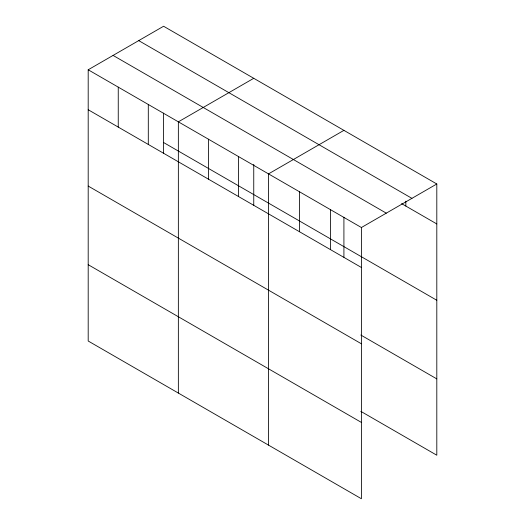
<?xml version="1.0" encoding="UTF-8"?>
<svg xmlns="http://www.w3.org/2000/svg" width="525" height="525" viewBox="0 0 525 525"><rect width="100%" height="100%" fill="white"/><g stroke="black" fill="none" stroke-linecap="round" stroke-linejoin="round"><path stroke-width="0.79" d="M88.193 69.779L361.41 227.522L361.41 498.75L88.193 341.014L88.193 69.779L163.59 26.25L436.807 183.986L436.807 455.221L360.8 411.337M253.752 78.304L178.356 121.833L178.356 393.067M343.914 130.357L268.518 173.887L268.518 445.121M361.41 227.522L436.807 183.986M138.712 40.615L411.928 198.352M401.618 203.634L436.807 223.952M113.072 55.414L386.288 213.157M163.59 142.531L436.807 300.267M88.193 109.738L361.41 267.481M360.8 335.022L436.807 378.899M88.193 186.06L361.41 343.796M88.193 264.692L361.41 422.428M405.845 201.18L405.845 206.069M343.914 217.225L343.914 257.283M330.442 209.646L330.442 249.605M299.48 191.763L299.48 231.728M253.752 164.371L253.752 205.229M238.462 156.535L238.462 196.494M208.405 139.184L208.405 179.143M163.59 113.118L163.59 153.175M148.299 104.482L148.299 144.441M118.25 87.13L118.25 127.089"/></g></svg>
